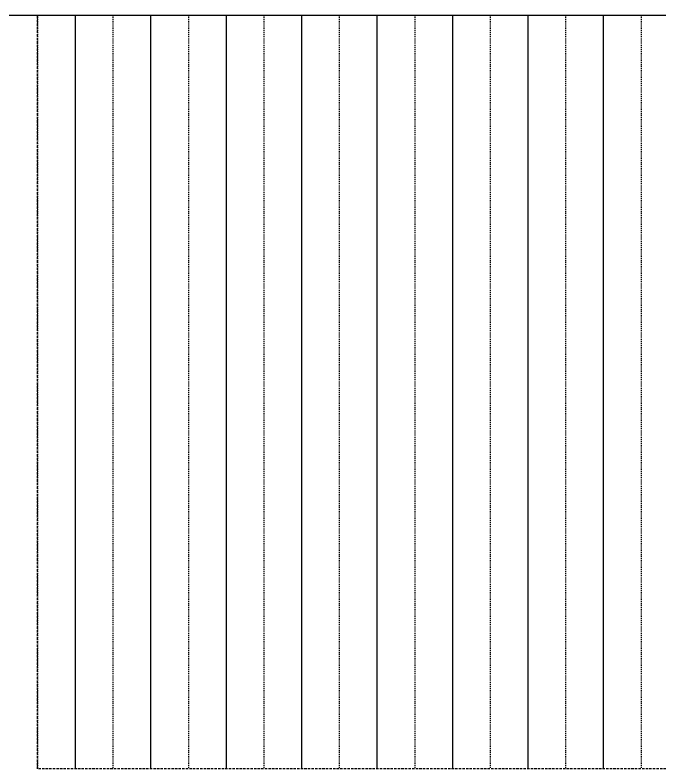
# Model space of a CAD drawing. Header units: millimetres. Extents: x 18078 to 182092, y 10648 to 75430.
# Drawn here: x 39438 to 40292, y 33981 to 34981 of the extents above; entities that cross this region are included whole.
import ezdxf

# ---------------------------------------------------------------- set-up
doc = ezdxf.new("R2010")
doc.units = ezdxf.units.MM
doc.linetypes.add('HIDDEN2', pattern=[4.7625, 3.175, -1.5875])
doc.linetypes.add('JIS_02_1.2', pattern=[2.5, 1.25, -1.25])
doc.layers.add('A-Anno-Scrn', color=8, linetype='Continuous', lineweight=25)

msp = doc.modelspace()

# ---------------------------------------------------------------- linework, layer by layer
msp.add_line((36967.3, 34981), (42867.3, 34981))
at = {"linetype": 'HIDDEN2'}
for p, q in [((39467.3, 33981, 300), (39467.3, 34981, 300)), ((41867.3, 33981, 300), (39467.3, 33981, 300))]:
    msp.add_line(p, q, dxfattribs=at)
at = {"layer": 'A-Anno-Scrn', "color": 0, "linetype": 'JIS_02_1.2'}
for p, q in [((39467.3, 34981), (39467.3, 33981)), ((39567.3, 34981), (39567.3, 33981)), ((39667.3, 34981), (39667.3, 33981)), ((39767.3, 34981), (39767.3, 33981)), ((39867.3, 34981), (39867.3, 33981)), ((39967.3, 34981), (39967.3, 33981)), ((40067.3, 34981), (40067.3, 33981)), ((40167.3, 34981), (40167.3, 33981)), ((40267.3, 34981), (40267.3, 33981))]:
    msp.add_line(p, q, dxfattribs=at)
at = {"layer": 'A-Anno-Scrn', "color": 0}
for p, q in [((39517.3, 34981), (39517.3, 33981)), ((39617.3, 34981), (39617.3, 33981)), ((39717.3, 34981), (39717.3, 33981)), ((39817.3, 34981), (39817.3, 33981)), ((39917.3, 34981), (39917.3, 33981)), ((40017.3, 34981), (40017.3, 33981)), ((40117.3, 34981), (40117.3, 33981)), ((40217.3, 34981), (40217.3, 33981))]:
    msp.add_line(p, q, dxfattribs=at)

doc.saveas('drawing.dxf')
